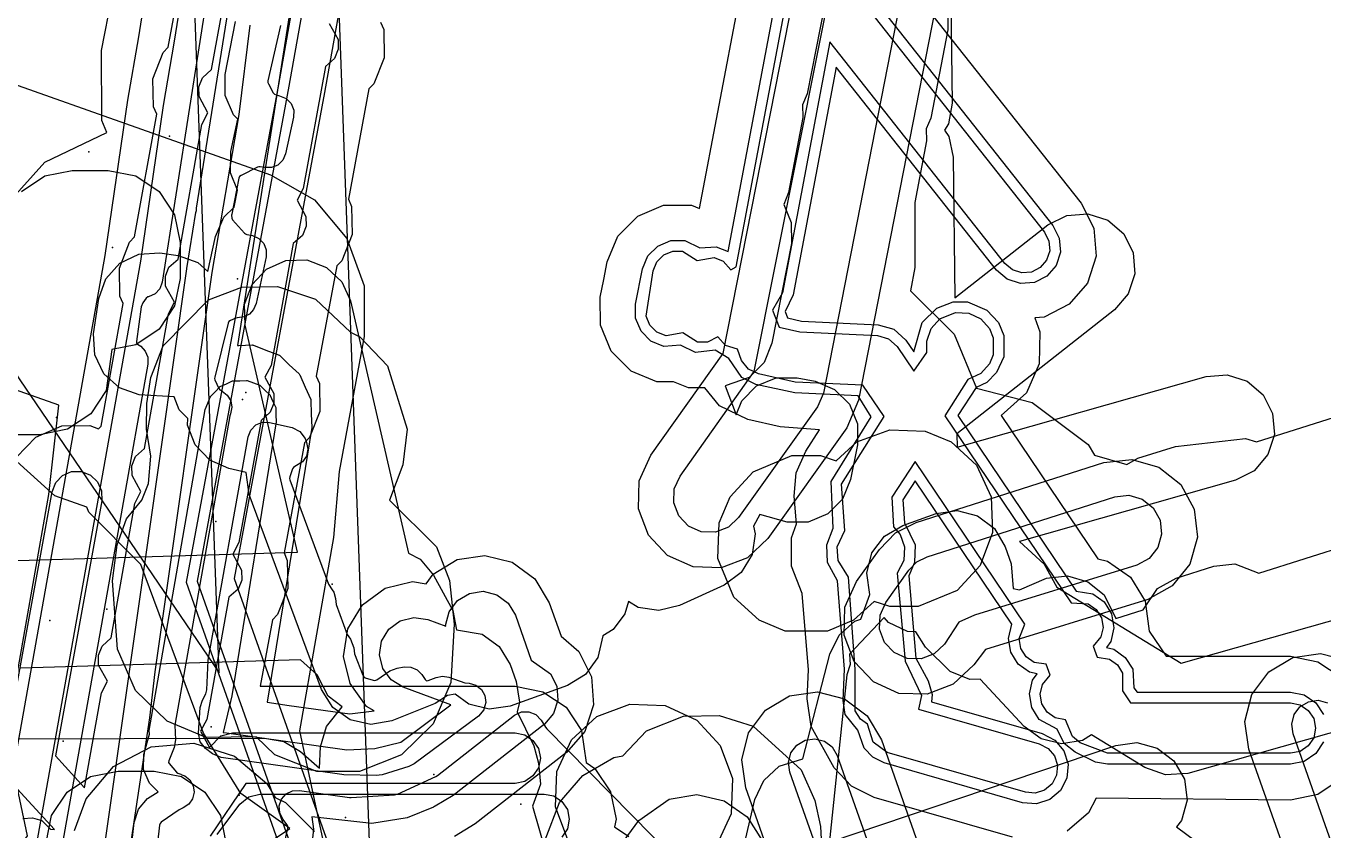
# Model space of a CAD drawing. Header units: metres. Extents: x 3158 to 3711, y 9867 to 11440.
# Drawn here: x 3264.88 to 3300.95, y 10174.77 to 10197.13 of the extents above; entities that cross this region are included whole.
import ezdxf

# ---------------------------------------------------------------- set-up
doc = ezdxf.new("R2010")
doc.units = ezdxf.units.M
for name, color, linetype in [('AI_GREENING_EXCLUSIONS', 1, 'Continuous'), ('AI_GREENING_LAWN', 82, 'Continuous'), ('AI_GREENING_REJECTED', 6, 'Continuous')]:
    doc.layers.add(name, color=color, linetype=linetype)

msp = doc.modelspace()

# ---------------------------------------------------------------- linework, layer by layer
at = {"layer": 'AI_GREENING_EXCLUSIONS'}
for points in [[(3254.99, 10201.565), (3270.248, 10179.145), (3269.414, 10201.906), (3268.668, 10202.088), (3268.236, 10202.306), (3267.706, 10202.828), (3267.403, 10203.507), (3267.369, 10204.25), (3267.609, 10204.954), (3268.089, 10205.521), (3268.744, 10205.874), (3269.684, 10206.08), (3271.549, 10216.032), (3271.597, 10216.93), (3271.764, 10217.254), (3274.018, 10232.284)], [(3254.99, 10201.565), (3270.248, 10179.145), (3269.414, 10201.906), (3268.668, 10202.088), (3268.236, 10202.306), (3267.706, 10202.828), (3267.403, 10203.507), (3267.369, 10204.25), (3267.609, 10204.954), (3268.089, 10205.521), (3268.744, 10205.874), (3269.684, 10206.08), (3271.549, 10216.032), (3271.597, 10216.93), (3271.764, 10217.254), (3274.018, 10232.284)], [(3302.991, 10160.077), (3298.639, 10158.735), (3294.008, 10157.238), (3293.84, 10157.145), (3276.48, 10151.582), (3274.729, 10151.181), (3272.797, 10151.068), (3270.903, 10151.29), (3269.089, 10151.831), (3267.396, 10152.673), (3265.864, 10153.8), (3264.315, 10155.478), (3263.287, 10157.147), (3262.616, 10158.82), (3262.23, 10160.571), (3262.129, 10162.034), (3262.295, 10163.994), (3267.082, 10190.755), (3267.713, 10195.067), (3268.015, 10196.834), (3268.123, 10197.539), (3268.373, 10200.876), (3269.659, 10229.756)], [(3302.687, 10161.029), (3298.334, 10159.688), (3293.703, 10158.191), (3293.535, 10158.098), (3276.175, 10152.535), (3274.51, 10152.157), (3272.755, 10152.067), (3271.035, 10152.281), (3269.39, 10152.784), (3267.855, 10153.561), (3266.469, 10154.596), (3265.159, 10156.016), (3264.209, 10157.532), (3263.59, 10159.05), (3263.228, 10160.639), (3263.127, 10162.103), (3263.28, 10163.818), (3268.069, 10190.595), (3268.703, 10194.923), (3269.008, 10196.71), (3269.115, 10197.41), (3269.372, 10200.823), (3270.657, 10229.693)], [(3276.041, 10219.025), (3271.896, 10195.508), (3269.328, 10181.667), (3274.896, 10165.957)], [(3276.337, 10218.724), (3272.191, 10195.455), (3269.637, 10181.691), (3275.11, 10166.251)], [(3277.321, 10218.548), (3273.176, 10195.28), (3270.669, 10181.773), (3275.824, 10167.23)], [(3290.502, 10204.852), (3290.637, 10194.989), (3290.531, 10194.413), (3290.416, 10194.236), (3290.536, 10194.062), (3290.658, 10193.489), (3290.711, 10189.57), (3293.296, 10191.602), (3293.818, 10191.867), (3294.401, 10191.913), (3294.958, 10191.731), (3295.402, 10191.351), (3295.667, 10190.829), (3295.713, 10190.245), (3295.531, 10189.689), (3295.151, 10189.244), (3290.763, 10185.793), (3290.768, 10185.424), (3297.692, 10187.387), (3298.275, 10187.434), (3298.832, 10187.254), (3299.278, 10186.874), (3299.544, 10186.353), (3299.591, 10185.77), (3299.411, 10185.213), (3299.031, 10184.767), (3298.51, 10184.501), (3292.503, 10182.798), (3293.194, 10182.164), (3293.543, 10181.53), (3296.996, 10179.414), (3303.585, 10181.279)], [(3272.967, 10202.334), (3270.758, 10188.25), (3270.796, 10188.251), (3271.171, 10188.264), (3271.185, 10188.259), (3271.201, 10188.259), (3271.55, 10188.122), (3271.902, 10187.991), (3271.913, 10187.981), (3271.928, 10187.975), (3272.198, 10187.715), (3272.473, 10187.459), (3272.479, 10187.445), (3272.49, 10187.434), (3272.641, 10187.091), (3272.797, 10186.749), (3272.797, 10186.734), (3272.803, 10186.72), (3272.811, 10186.344), (3272.824, 10185.969), (3271.584, 10178.334), (3272.192, 10178.238), (3273.884, 10178.003), (3274.557, 10178.089), (3274.351, 10178.214), (3273.892, 10178.845), (3273.708, 10179.603), (3273.828, 10180.374), (3274.235, 10181.04), (3274.865, 10181.5), (3275.624, 10181.684), (3276.002, 10181.625), (3276.199, 10181.892), (3276.868, 10182.295), (3277.639, 10182.411), (3278.397, 10182.224), (3279.025, 10181.76), (3279.427, 10181.092), (3279.763, 10180.161), (3280.255, 10179.735), (3280.606, 10179.038), (3280.663, 10178.26), (3280.418, 10177.519), (3279.908, 10176.928), (3277.37, 10174.949), (3276.793, 10174.594)], [(3273.472, 10200.401), (3274.479, 10172.929), (3283.477, 10159.708), (3283.866, 10159.446), (3285.581, 10158.752), (3286.135, 10158.202), (3286.436, 10157.482), (3286.439, 10156.702), (3286.143, 10155.98), (3285.594, 10155.426), (3285.308, 10155.266), (3283.508, 10154.848), (3283.195, 10154.665), (3282.421, 10154.56), (3281.643, 10154.625), (3281.183, 10154.774), (3280.579, 10155.208), (3280.367, 10155.471), (3280.113, 10156.079), (3271.252, 10159.428), (3246.652, 10148.795)], [(3273.472, 10200.401), (3274.479, 10172.929), (3283.477, 10159.708), (3283.866, 10159.446), (3285.581, 10158.752), (3286.135, 10158.202), (3286.436, 10157.482), (3286.439, 10156.702), (3286.143, 10155.98), (3285.594, 10155.426), (3285.308, 10155.266), (3283.508, 10154.848), (3283.195, 10154.665), (3282.421, 10154.56), (3281.643, 10154.625), (3281.183, 10154.774), (3280.579, 10155.208), (3280.367, 10155.471), (3280.113, 10156.079), (3271.252, 10159.428), (3246.652, 10148.795)], [(3264.254, 10176.745), (3265.606, 10184.183), (3265.707, 10184.437), (3265.896, 10184.634), (3266.147, 10184.742), (3266.42, 10184.747), (3266.674, 10184.647), (3266.87, 10184.457), (3266.979, 10184.206), (3266.984, 10183.933), (3265.694, 10176.836), (3266.509, 10175.945), (3266.977, 10178.589), (3267.145, 10178.916), (3266.898, 10179.362), (3266.892, 10179.635), (3266.992, 10179.889), (3267.247, 10180.116), (3267.908, 10183.858), (3268.076, 10184.185), (3267.829, 10184.63), (3267.824, 10184.904), (3267.923, 10185.158), (3268.178, 10185.384), (3268.839, 10189.127), (3269.008, 10189.453), (3268.761, 10189.899), (3268.755, 10190.172), (3268.854, 10190.427), (3269.109, 10190.653), (3269.77, 10194.395), (3269.939, 10194.722), (3269.692, 10195.168), (3269.686, 10195.441), (3269.785, 10195.695), (3270.04, 10195.922), (3270.727, 10199.671)], [(3264.614, 10185.142), (3265.156, 10185.702), (3265.872, 10186.013), (3266.653, 10186.026), (3266.896, 10185.93), (3266.967, 10186.004), (3267.582, 10189.412), (3267.491, 10189.618), (3267.475, 10190.398), (3267.758, 10191.126), (3267.898, 10191.272), (3268.513, 10194.681), (3268.423, 10194.887), (3268.406, 10195.667), (3268.689, 10196.394), (3268.829, 10196.541), (3269.475, 10199.979)], [(3287.9, 10198.594), (3293.434, 10191.582), (3293.612, 10191.234), (3293.642, 10190.846), (3293.522, 10190.474), (3293.269, 10190.178), (3292.921, 10190), (3292.532, 10189.969), (3292.161, 10190.09), (3291.864, 10190.343), (3287.407, 10195.99), (3286.211, 10189.654), (3285.992, 10189.195), (3286.05, 10189.016), (3286.439, 10188.927), (3288.572, 10188.824), (3289.01, 10188.7), (3289.347, 10188.394), (3289.564, 10188.073), (3289.801, 10188.885), (3290.204, 10189.288), (3290.663, 10189.459), (3291.059, 10189.459), (3291.597, 10189.235), (3291.92, 10188.885), (3292.071, 10188.524), (3292.071, 10187.933), (3291.867, 10187.493), (3291.597, 10187.223), (3291.296, 10187.077), (3290.793, 10186.299), (3294.085, 10181.417), (3294.541, 10181.343), (3294.859, 10181.116), (3295.066, 10180.786), (3295.131, 10180.401), (3295.044, 10180.021), (3294.921, 10179.848), (3295.127, 10179.801), (3295.445, 10179.575), (3295.652, 10179.244), (3295.687, 10178.729), (3295.777, 10178.608), (3300.039, 10178.608), (3300.421, 10178.532), (3300.746, 10178.315), (3300.962, 10177.991)], [(3288.967, 10198.856), (3294.219, 10192.202), (3294.574, 10191.507), (3294.636, 10190.729), (3294.395, 10189.986), (3293.889, 10189.393), (3293.193, 10189.038), (3292.928, 10189.017), (3293.071, 10188.624), (3293.051, 10187.735), (3292.696, 10186.934), (3291.996, 10186.306), (3294.686, 10182.316), (3294.951, 10182.255), (3295.587, 10181.802), (3296.001, 10181.141), (3296.115, 10180.302), (3296.581, 10179.608), (3300.039, 10179.608), (3300.804, 10179.456), (3301.453, 10179.022)], [(3287.579, 10198.515), (3293.199, 10191.396), (3293.323, 10191.153), (3293.345, 10190.881), (3293.26, 10190.621), (3293.083, 10190.413), (3292.84, 10190.289), (3292.567, 10190.267), (3292.308, 10190.351), (3292.1, 10190.529), (3287.235, 10196.692), (3285.916, 10189.71), (3285.638, 10189.232), (3285.821, 10188.761), (3286.398, 10188.628), (3288.558, 10188.525), (3288.865, 10188.437), (3289.101, 10188.223), (3289.569, 10187.533), (3289.932, 10188.053), (3289.925, 10188.367), (3290.05, 10188.717), (3290.293, 10188.986), (3290.722, 10189.165), (3291.097, 10189.145), (3291.429, 10188.986), (3291.671, 10188.717), (3291.777, 10188.464), (3291.777, 10187.993), (3291.671, 10187.74), (3291.429, 10187.471), (3291.072, 10187.307), (3290.432, 10186.294), (3293.941, 10181.095), (3294.418, 10181.069), (3294.641, 10180.911), (3294.786, 10180.679), (3294.831, 10180.41), (3294.77, 10180.144), (3294.553, 10179.884), (3294.669, 10179.577), (3295.004, 10179.527), (3295.226, 10179.369), (3295.371, 10179.137), (3295.366, 10178.647), (3295.595, 10178.308), (3300.039, 10178.308), (3300.306, 10178.255), (3300.534, 10178.103), (3300.685, 10177.876), (3300.739, 10177.608), (3300.685, 10177.34), (3300.534, 10177.113), (3300.306, 10176.961), (3300.039, 10176.908), (3294.95, 10176.908), (3294.191, 10177.2), (3293.98, 10177.373), (3293.783, 10177.838), (3293.495, 10177.895), (3293.273, 10178.054), (3293.128, 10178.285), (3293.082, 10178.555), (3293.144, 10178.821), (3293.361, 10179.08), (3293.244, 10179.387), (3292.91, 10179.437), (3292.687, 10179.595), (3292.542, 10179.827), (3292.497, 10180.096), (3292.655, 10180.498), (3289.602, 10185.027), (3288.953, 10184.035), (3289, 10183.208), (3289.186, 10182.996), (3289.311, 10182.646), (3289.291, 10182.272), (3289.106, 10181.913), (3289.324, 10179.468), (3289.779, 10178.515), (3289.697, 10178.136), (3293.055, 10177.168), (3293.298, 10177.043), (3293.474, 10176.834), (3293.557, 10176.574), (3293.534, 10176.302), (3293.409, 10176.059), (3293.2, 10175.883), (3292.94, 10175.8), (3292.668, 10175.823), (3288.826, 10176.93), (3288.435, 10177.218), (3288.276, 10177.714), (3288.079, 10177.858), (3287.938, 10178.092), (3287.937, 10179.251), (3287.75, 10181.807), (3287.75, 10181.807), (3287.458, 10182.272), (3287.439, 10182.646), (3287.644, 10183.102), (3287.558, 10184.39), (3288.745, 10186.274), (3288.145, 10187.143), (3286.269, 10187.233), (3285.244, 10187.458), (3284.968, 10187.59), (3284.775, 10187.827), (3284.662, 10188.143), (3284.328, 10188.246), (3284.115, 10188.487), (3283.826, 10188.345), (3283.553, 10188.344), (3283.147, 10188.601), (3282.675, 10188.517), (3282.422, 10188.621), (3282.229, 10188.814), (3282.124, 10189.066), (3282.316, 10190.32), (3282.42, 10190.573), (3282.613, 10190.766), (3282.865, 10190.871), (3283.138, 10190.872), (3283.543, 10190.616), (3284.016, 10190.699), (3284.268, 10190.595), (3284.482, 10190.355), (3284.629, 10190.438), (3286.085, 10198.148)], [(3264.094, 10191.903), (3265.399, 10193.347), (3267.13, 10194.171), (3266.991, 10194.504), (3266.981, 10196.454), (3267.267, 10197.927)], [(3300.962, 10177.225), (3300.746, 10176.901), (3300.421, 10176.684), (3300.039, 10176.608), (3294.95, 10176.608), (3294.621, 10176.664), (3294.05, 10176.936), (3293.748, 10177.183), (3293.548, 10177.581), (3293.054, 10177.848), (3292.847, 10178.179), (3292.783, 10178.564), (3292.87, 10178.944), (3292.993, 10179.116), (3292.787, 10179.163), (3292.469, 10179.39), (3292.262, 10179.72), (3292.197, 10180.105), (3292.293, 10180.498), (3289.606, 10184.485), (3289.261, 10183.956), (3289.309, 10183.316), (3289.605, 10182.705), (3289.585, 10182.212), (3289.431, 10181.846), (3289.618, 10179.555), (3289.962, 10178.919), (3290.078, 10178.547), (3290.059, 10178.344), (3293.138, 10177.457), (3293.485, 10177.278), (3293.737, 10176.979), (3293.855, 10176.608), (3293.823, 10176.219), (3293.644, 10175.872), (3293.345, 10175.62), (3292.974, 10175.502), (3292.585, 10175.535), (3288.743, 10176.641), (3288.426, 10176.797), (3288.184, 10177.054), (3288.007, 10177.547), (3287.656, 10177.99), (3287.597, 10178.376), (3287.636, 10179.246), (3287.441, 10181.7), (3287.441, 10181.7), (3287.164, 10182.212), (3287.145, 10182.705), (3287.319, 10183.169), (3287.267, 10184.464), (3288.384, 10186.269), (3288.021, 10186.849), (3286.254, 10186.933), (3285.176, 10187.166), (3284.782, 10187.355), (3284.426, 10187.888), (3284.042, 10188.116), (3283.495, 10188.05), (3283.079, 10188.253), (3282.617, 10188.223), (3282.256, 10188.371), (3281.98, 10188.646), (3281.83, 10189.006), (3281.829, 10189.397), (3282.022, 10190.378), (3282.17, 10190.739), (3282.445, 10191.015), (3282.805, 10191.165), (3283.196, 10191.166), (3283.612, 10190.963), (3284.074, 10190.994), (3284.403, 10190.858), (3285.765, 10198.07)], [(3287.078, 10197.697), (3286.599, 10195.243), (3286.474, 10194.936), (3286.477, 10194.591), (3286.081, 10192.501), (3285.949, 10192.173), (3286.16, 10191.668), (3286.162, 10191.083), (3285.622, 10188.313), (3285.4, 10187.771), (3284.988, 10187.356), (3284.317, 10187.129), (3284.622, 10186.322), (3284.784, 10186.713), (3285.196, 10187.126), (3285.737, 10187.351), (3286.323, 10187.351), (3286.821, 10187.252), (3287.362, 10187.028), (3287.776, 10186.614), (3288, 10186.074), (3288, 10185.49), (3287.808, 10184.519), (3287.585, 10183.979), (3287.172, 10183.565), (3286.631, 10183.34), (3286.046, 10183.34), (3285.28, 10183.549), (3285.106, 10183.224), (3285.158, 10183.01), (3285.067, 10182.432), (3284.762, 10181.933), (3284.289, 10181.588), (3283.049, 10181.014), (3282.48, 10180.876), (3281.902, 10180.967), (3281.631, 10181.133), (3281.532, 10180.79), (3281.204, 10180.355), (3280.916, 10180.174), (3280.781, 10179.568), (3280.433, 10179.097), (3279.932, 10178.795), (3278.337, 10178.22), (3277.758, 10178.133), (3277.19, 10178.273), (3276.814, 10178.551), (3276.601, 10178.512), (3276.258, 10178.291), (3275.052, 10177.814), (3274.468, 10177.709), (3273.889, 10177.838), (3273.406, 10178.182), (3273.094, 10178.687), (3271.083, 10184.108), (3270.998, 10184.719), (3270.521, 10184.827), (3269.986, 10185.064), (3269.582, 10185.488), (3269.372, 10186.034), (3269.376, 10186.214), (3269.141, 10186.462), (3269.001, 10186.825), (3268.025, 10186.875), (3267.475, 10187.071), (3267.04, 10187.463), (3266.789, 10187.991), (3266.759, 10188.576), (3266.902, 10189.556), (3267.098, 10190.106), (3267.49, 10190.541), (3268.018, 10190.792), (3268.603, 10190.822), (3269.107, 10190.748), (3269.657, 10190.552), (3269.657, 10190.552), (3269.934, 10190.303), (3270.144, 10191.277), (3270.377, 10191.814), (3270.664, 10192.092), (3270.757, 10192.57), (3270.565, 10193.048), (3270.575, 10193.643), (3270.773, 10194.539), (3270.647, 10194.664), (3270.42, 10195.203), (3270.417, 10195.788), (3270.703, 10197.261)], [(3292.308, 10174.574), (3288.466, 10175.68), (3287.833, 10175.992), (3287.348, 10176.505), (3286.716, 10177.649), (3286.598, 10178.421), (3286.634, 10179.228), (3286.634, 10179.228), (3286.462, 10181.35), (3286.164, 10182.112), (3286.164, 10182.903), (3286.305, 10183.29), (3286.243, 10184.056), (3286.298, 10184.711), (3286.563, 10185.312), (3286.946, 10185.899), (3285.852, 10185.983), (3284.951, 10186.191), (3284.163, 10186.569), (3283.756, 10187.07), (3283.302, 10187.069), (3282.881, 10187.242), (3282.424, 10187.241), (3281.703, 10187.538), (3281.15, 10188.089), (3280.849, 10188.809), (3280.847, 10189.589), (3280.944, 10190.08), (3281.04, 10190.571), (3281.337, 10191.292), (3281.888, 10191.845), (3282.608, 10192.146), (3283.388, 10192.148), (3283.611, 10192.056), (3284.698, 10197.808)], [(3290.511, 10197.557), (3290.513, 10197.027), (3290.035, 10194.573), (3289.912, 10194.275), (3289.916, 10193.939), (3289.591, 10192.224), (3289.598, 10190.413), (3289.473, 10189.772), (3290.684, 10188.563), (3291.307, 10187.063), (3292.855, 10186.664), (3294.414, 10185.492), (3294.587, 10185.199), (3295.487, 10184.939), (3295.798, 10185.111), (3296.847, 10185.443), (3298.785, 10185.66), (3299.098, 10185.57), (3301.966, 10186.481)], [(3271.1, 10197.152), (3270.797, 10194.676), (3270.044, 10190.274), (3268.465, 10179.173), (3268.31, 10177.897), (3267.748, 10174.138), (3266.846, 10167.794), (3266.809, 10166.234), (3266.816, 10166.046), (3266.95, 10164.843), (3267.592, 10162.968), (3268.048, 10162.066), (3269.033, 10160.506), (3270.206, 10159.235), (3272.505, 10157.279), (3273.93, 10156.5), (3276.424, 10155.708), (3277.748, 10155.469), (3279.015, 10155.545), (3292.924, 10160.002), (3293.03, 10160.014), (3302.077, 10162.934)], [(3273.312, 10197.205), (3273.557, 10196.758), (3273.561, 10196.485), (3273.461, 10196.231), (3273.205, 10196.006), (3272.588, 10192.611), (3272.418, 10192.285), (3272.663, 10191.838), (3272.667, 10191.565), (3272.567, 10191.311), (3272.311, 10191.086), (3271.694, 10187.691), (3271.524, 10187.365), (3271.768, 10186.918), (3271.773, 10186.645), (3271.672, 10186.391), (3271.416, 10186.166), (3270.799, 10182.771), (3270.629, 10182.445), (3270.874, 10181.998), (3270.879, 10181.725), (3270.778, 10181.471), (3270.522, 10181.246), (3269.905, 10177.851), (3269.735, 10177.525), (3269.98, 10177.072), (3270.294, 10177.391), (3270.623, 10177.473), (3278.481, 10177.473), (3278.748, 10177.42), (3278.976, 10177.268), (3279.127, 10177.041), (3279.181, 10176.773), (3279.127, 10176.505), (3278.976, 10176.278), (3278.748, 10176.126), (3278.481, 10176.073), (3270.995, 10176.073), (3270, 10174.601)], [(3274.738, 10197.239), (3274.827, 10197.033), (3274.84, 10196.252), (3274.554, 10195.526), (3274.413, 10195.381), (3273.844, 10192.319), (3273.933, 10192.113), (3273.946, 10191.332), (3273.659, 10190.607), (3273.518, 10190.461), (3272.949, 10187.399), (3273.039, 10187.193), (3273.052, 10186.412), (3272.765, 10185.687), (3272.624, 10185.541), (3272.055, 10182.479), (3272.145, 10182.273), (3272.158, 10181.492), (3271.871, 10180.767), (3271.73, 10180.621), (3271.394, 10178.773), (3278.481, 10178.773), (3279.246, 10178.621), (3279.895, 10178.187), (3280.328, 10177.538), (3280.456, 10176.651), (3280.7, 10176.489), (3281.133, 10175.84), (3281.286, 10175.074), (3281.243, 10174.862), (3281.637, 10174.599)], [(3260.458, 10196.959), (3271.676, 10192.994), (3272.898, 10192.3), (3273.804, 10191.228), (3274.284, 10189.907), (3274.278, 10188.503), (3273.59, 10184.741), (3273.427, 10182.913), (3272.483, 10177.535), (3273.128, 10174.496)], [(3264.749, 10192.528), (3265.398, 10192.962), (3265.398, 10192.962), (3266.163, 10193.114), (3267.163, 10193.114), (3267.928, 10192.962), (3268.577, 10192.528), (3269.011, 10191.879), (3269.163, 10191.114), (3269.163, 10190.114), (3269.011, 10189.349), (3268.577, 10188.7), (3267.928, 10188.266), (3267.264, 10188.134), (3267.112, 10187.001), (3266.678, 10186.352), (3266.029, 10185.918), (3265.264, 10185.766), (3264.264, 10185.766)], [(3264.649, 10182.274), (3272.43, 10182.505), (3270.975, 10188.811), (3270.958, 10189.396), (3271.165, 10189.944), (3271.566, 10190.37), (3272.1, 10190.61), (3272.685, 10190.628), (3273.232, 10190.42), (3273.658, 10190.019), (3273.899, 10189.486), (3275.517, 10182.471), (3275.835, 10182.307), (3276.214, 10181.86), (3276.745, 10180.879), (3276.848, 10180.339), (3277.562, 10180.222), (3278.034, 10179.876), (3278.337, 10179.376), (3278.508, 10178.906), (3278.597, 10178.328), (3278.532, 10178.061), (3278.996, 10177.112), (3279.134, 10176.632), (3279.184, 10176.049), (3278.959, 10175.435), (3279.581, 10173.282)], [(3264.47, 10178.155), (3265.515, 10184.109), (3265.795, 10186.588), (3258.86, 10189.039)], [(3266.993, 10167.059), (3267.888, 10174.981), (3268.007, 10175.353), (3268.258, 10175.651), (3268.558, 10175.84), (3268.308, 10176.077), (3268.149, 10176.46), (3268.159, 10176.875), (3268.159, 10176.875), (3268.31, 10177.438), (3268.302, 10177.541), (3269.865, 10186.465), (3269.934, 10186.64), (3269.999, 10186.816), (3270.005, 10186.822), (3270.008, 10186.829), (3270.138, 10186.964), (3270.265, 10187.101), (3270.272, 10187.105), (3270.278, 10187.11), (3270.45, 10187.185), (3270.62, 10187.263), (3270.628, 10187.264), (3270.635, 10187.267), (3270.823, 10187.27), (3271.01, 10187.277), (3271.018, 10187.274), (3271.025, 10187.275), (3271.2, 10187.206), (3271.376, 10187.141), (3271.382, 10187.135), (3271.389, 10187.132), (3271.524, 10187.002), (3271.661, 10186.875), (3271.665, 10186.868), (3271.67, 10186.862), (3271.745, 10186.69), (3271.823, 10186.52), (3271.824, 10186.512), (3271.827, 10186.505), (3271.83, 10186.317), (3271.837, 10186.13), (3270.598, 10178.502), (3270.36, 10177.489), (3270.454, 10177.475), (3273.797, 10177.006), (3274.578, 10177.044), (3275.305, 10177.214), (3276.694, 10178.258), (3275.362, 10178.747), (3275.029, 10178.95), (3274.799, 10179.265), (3274.707, 10179.644), (3274.767, 10180.03), (3274.97, 10180.363), (3275.286, 10180.593), (3275.665, 10180.685), (3276.05, 10180.625), (3276.55, 10180.441), (3276.547, 10180.46), (3276.641, 10180.839), (3276.873, 10181.153), (3277.207, 10181.354), (3277.593, 10181.413), (3277.971, 10181.319), (3278.285, 10181.087), (3278.487, 10180.753), (3278.928, 10179.501), (3279.467, 10179.121), (3279.642, 10178.772), (3279.671, 10178.383), (3279.548, 10178.012), (3279.293, 10177.717), (3276.755, 10175.738), (3276.255, 10175.437), (3276.242, 10175.432), (3276.208, 10175.411), (3275.474, 10175.114), (3274.498, 10174.955), (3272.828, 10175.14), (3272.869, 10174.795), (3272.773, 10173.88)], [(3270.941, 10173.964), (3272.218, 10174.817), (3270.853, 10175.788), (3269.812, 10177.469), (3268.073, 10182.157), (3266.625, 10183.616), (3266.574, 10183.748), (3265.678, 10184.067), (3264.231, 10185.376)], [(3284.597, 10173.283), (3285.148, 10175.624), (3285.391, 10176.156), (3285.819, 10176.555), (3286.476, 10176.757), (3287.234, 10179.662), (3287.49, 10180.191), (3287.93, 10180.58), (3288.092, 10180.636), (3288.343, 10181.325), (3288.257, 10181.914), (3288.403, 10182.481), (3288.755, 10182.949), (3289.259, 10183.247), (3290.192, 10183.574), (3290.771, 10183.656), (3291.338, 10183.51), (3291.806, 10183.158), (3292.103, 10182.654), (3292.272, 10182.175), (3292.327, 10181.49), (3292.508, 10181.452), (3293.258, 10181.777), (3293.84, 10181.842), (3294.402, 10181.679), (3294.859, 10181.314), (3295.188, 10180.656), (3295.939, 10180.894), (3296.345, 10181.492), (3296.858, 10181.775), (3297.906, 10182.108), (3298.488, 10182.173), (3299.164, 10181.919), (3303.025, 10183.145)], [(3304.402, 10178.392), (3297.181, 10176.348), (3296.568, 10176.305), (3295.989, 10176.512), (3294.507, 10177.421), (3294.253, 10177.265), (3293.675, 10177.172), (3293.106, 10177.307), (3292.632, 10177.65), (3291.41, 10178.966), (3291.121, 10178.963), (3290.578, 10179.182), (3289.892, 10179.856), (3289.623, 10180.287), (3289.394, 10180.298), (3288.866, 10180.549), (3288.744, 10180.684), (3287.774, 10179.661), (3287.796, 10179.373), (3287.703, 10179.092), (3286.794, 10170.395)], [(3263.692, 10177.306), (3271.514, 10177.33), (3272.044, 10177.235), (3272.507, 10176.958), (3273.037, 10176.494), (3273.069, 10177.09), (3273.232, 10177.652), (3273.666, 10178.198), (3273.28, 10178.496), (3272.978, 10179.088), (3272.513, 10179.506), (3264.738, 10179.276)], [(3300.28, 10173.064), (3298.886, 10177.019), (3298.775, 10177.791), (3298.968, 10178.547), (3299.435, 10179.172), (3300.107, 10179.57), (3300.879, 10179.681), (3301.635, 10179.488)], [(3287.201, 10169.402), (3284.891, 10175.951), (3284.78, 10176.724), (3284.973, 10177.48), (3285.441, 10178.104), (3286.112, 10178.502), (3286.884, 10178.613), (3287.641, 10178.42), (3288.265, 10177.953), (3288.663, 10177.282), (3291.293, 10169.824)], [(3302.129, 10171.732), (3300.112, 10177.451), (3300.073, 10177.722), (3300.14, 10177.986), (3300.304, 10178.205), (3300.539, 10178.344), (3300.809, 10178.383), (3301.074, 10178.315)], [(3279.319, 10174.506), (3279.713, 10175.541), (3280.364, 10176.293), (3281.226, 10176.791), (3281.477, 10176.841), (3282.131, 10177.529), (3283.161, 10177.937), (3284.155, 10177.963), (3285.103, 10177.663), (3286.429, 10176.453), (3286.814, 10175.597), (3286.969, 10174.877), (3287.009, 10174.161)], [(3288.635, 10169.244), (3286.117, 10176.383), (3286.078, 10176.654), (3286.146, 10176.918), (3286.31, 10177.137), (3286.544, 10177.276), (3286.815, 10177.315), (3287.079, 10177.248), (3287.298, 10177.084), (3287.437, 10176.849), (3290.067, 10169.392)], [(3266.224, 10174.761), (3266.548, 10175.642), (3267.309, 10176.544), (3268.36, 10177.087), (3269.547, 10177.188), (3270.677, 10176.827), (3271.576, 10176.068), (3271.807, 10175.675), (3272.091, 10175.542), (3272.901, 10174.731)], [(3287.251, 10174.447), (3295.188, 10177.128), (3295.768, 10177.204), (3296.333, 10177.052), (3296.797, 10176.695), (3297.089, 10176.188), (3297.165, 10175.607), (3297.012, 10175.042), (3296.875, 10174.864), (3297.408, 10174.468)], [(3264.48, 10174.025), (3264.924, 10174.617), (3264.496, 10176.633)], [(3264.788, 10175.092), (3265.06, 10175.117), (3265.321, 10175.036), (3265.564, 10174.797), (3265.673, 10174.786), (3264.427, 10176.147)], [(3301.453, 10176.194), (3300.804, 10175.76), (3300.039, 10175.608), (3294.638, 10175.661), (3294.425, 10175.249), (3293.829, 10174.745)], [(3270.197, 10174.646), (3270.823, 10175.491), (3271.07, 10175.699), (3271.385, 10175.774), (3279.286, 10175.774), (3279.554, 10175.721), (3279.781, 10175.569), (3279.932, 10175.342), (3279.986, 10175.074), (3279.932, 10174.806), (3279.781, 10174.579)], [(3281.509, 10174.48), (3281.922, 10175.04), (3282.763, 10175.629), (3283.532, 10175.761), (3284.293, 10175.59), (3284.931, 10175.14), (3285.348, 10174.48)]]:
    msp.add_lwpolyline(points, dxfattribs=at)
for points in [[(3294.262, 10225.028), (3294.818, 10224.48), (3295.122, 10223.761), (3295.128, 10222.981), (3288.032, 10186.732), (3287.7, 10185.961), (3285.51, 10182.881), (3284.942, 10182.345), (3284.213, 10182.068), (3283.433, 10182.091), (3282.721, 10182.41), (3282.185, 10182.978), (3281.908, 10183.707), (3281.931, 10184.487), (3282.25, 10185.199), (3284.261, 10188.028), (3289.513, 10214.642), (3291.199, 10223.731), (3291.492, 10224.455), (3292.04, 10225.011), (3292.758, 10225.315), (3293.539, 10225.321), (3294.262, 10225.028)], [(3293.713, 10224.192), (3293.991, 10223.918), (3294.143, 10223.559), (3294.146, 10223.169), (3287.051, 10186.926), (3286.885, 10186.541), (3284.695, 10183.461), (3284.411, 10183.193), (3284.047, 10183.054), (3283.657, 10183.065), (3283.301, 10183.225), (3283.033, 10183.509), (3282.894, 10183.873), (3282.905, 10184.263), (3283.065, 10184.619), (3285.131, 10187.525), (3290.495, 10214.452), (3292.181, 10223.544), (3292.328, 10223.905), (3292.602, 10224.183), (3292.961, 10224.336), (3293.351, 10224.339), (3293.713, 10224.192)], [(3267.672, 10183.426), (3268.099, 10183.945), (3268.284, 10184.413), (3268.35, 10185.174), (3268.233, 10185.918), (3268.234, 10186.635), (3268.351, 10187.362), (3268.69, 10188.237), (3269.949, 10189.517), (3270.88, 10189.867), (3271.875, 10189.893), (3272.925, 10189.541), (3273.901, 10188.617), (3274.165, 10188.486), (3274.929, 10187.684), (3275.476, 10185.918), (3275.36, 10184.928), (3274.987, 10183.948), (3276.294, 10182.646), (3276.654, 10181.717), (3276.788, 10180.501), (3276.694, 10178.874), (3276.196, 10177.724), (3275.319, 10176.869), (3274.153, 10176.399), (3272.966, 10176.399), (3271.801, 10176.869), (3271.283, 10177.365), (3269.885, 10177.345), (3268.802, 10177.799), (3267.925, 10178.654), (3267.426, 10179.804), (3267.281, 10181.704), (3267.411, 10182.702), (3267.672, 10183.426)], [(3286.97, 10185.185), (3287.409, 10185.044), (3287.982, 10185.566), (3288.899, 10185.907), (3289.885, 10185.868), (3290.608, 10185.566), (3291.307, 10184.919), (3291.716, 10184.037), (3291.755, 10183.051), (3291.414, 10182.134), (3290.767, 10181.435), (3289.691, 10180.987), (3288.899, 10180.987), (3288.46, 10181.128), (3287.887, 10180.606), (3287.164, 10180.304), (3285.984, 10180.304), (3285.261, 10180.606), (3284.562, 10181.253), (3284.114, 10182.329), (3284.153, 10183.315), (3284.455, 10184.038), (3285.102, 10184.737), (3286.178, 10185.185), (3286.97, 10185.185)], [(3297.238, 10182.172), (3296.752, 10181.562), (3296.069, 10181.184), (3291.559, 10179.795), (3291.231, 10179.365), (3290.663, 10178.829), (3289.933, 10178.552), (3289.153, 10178.575), (3288.442, 10178.894), (3287.906, 10179.462), (3287.629, 10180.192), (3287.652, 10180.972), (3287.971, 10181.683), (3288.609, 10182.58), (3289.059, 10183.036), (3289.63, 10183.326), (3294.852, 10184.994), (3295.627, 10185.082), (3296.377, 10184.866), (3296.988, 10184.38), (3297.365, 10183.698), (3297.453, 10182.922), (3297.238, 10182.172)], [(3296.106, 10182.325), (3295.765, 10182.136), (3291.255, 10180.748), (3290.816, 10180.555), (3290.416, 10179.944), (3290.132, 10179.677), (3289.767, 10179.538), (3289.377, 10179.549), (3289.021, 10179.709), (3288.754, 10179.993), (3288.615, 10180.358), (3288.626, 10180.748), (3288.786, 10181.104), (3289.424, 10182.001), (3289.649, 10182.228), (3289.935, 10182.373), (3295.156, 10184.041), (3295.544, 10184.085), (3295.919, 10183.978), (3296.224, 10183.735), (3296.413, 10183.393), (3296.457, 10183.006), (3296.349, 10182.631), (3296.106, 10182.325)], [(3282.653, 10178.234), (3283.535, 10177.825), (3284.182, 10177.126), (3284.523, 10176.209), (3284.484, 10175.223), (3284.075, 10174.341), (3283.376, 10173.694), (3282.459, 10173.353), (3281.473, 10173.392), (3280.591, 10173.801), (3279.944, 10174.5), (3279.603, 10175.417), (3279.642, 10176.403), (3280.051, 10177.285), (3280.75, 10177.932), (3281.667, 10178.273), (3282.653, 10178.234)], [(3269.203, 10176.263), (3269.852, 10175.829), (3270.286, 10175.18), (3270.438, 10174.415), (3270.438, 10173.415), (3270.286, 10172.65), (3269.852, 10172.001), (3269.203, 10171.567), (3268.438, 10171.415), (3267.438, 10171.415), (3266.673, 10171.567), (3266.024, 10172.001), (3265.59, 10172.65), (3265.438, 10173.415), (3265.438, 10174.415), (3265.59, 10175.18), (3266.024, 10175.829), (3266.673, 10176.263), (3267.438, 10176.415), (3268.438, 10176.415), (3269.203, 10176.263)]]:
    msp.add_lwpolyline(points, close=True, dxfattribs=at)
at = {"layer": 'AI_GREENING_LAWN'}
for points in [[(3271.592, 10232.548), (3269.811, 10197.346), (3269.806, 10197.294), (3268.667, 10190.012), (3268.599, 10189.828), (3268.467, 10189.684), (3268.289, 10189.603), (3268.264, 10189.597), (3268.223, 10189.562), (3268.127, 10189.433), (3268.081, 10189.319), (3267.952, 10188.359), (3267.954, 10188.318), (3267.983, 10188.288), (3268.067, 10188.228), (3268.196, 10188.093), (3268.266, 10187.92), (3268.268, 10187.733), (3263.971, 10163.705)], [(3266.156, 10167.912), (3269.352, 10190.382), (3269.353, 10190.39), (3269.601, 10191.942), (3269.624, 10192), (3269.622, 10192.068), (3271.548, 10204.112)], [(3271.953, 10197.146), (3271.605, 10195.604), (3271.604, 10195.561), (3271.617, 10195.521), (3271.75, 10195.274), (3271.784, 10195.235), (3271.831, 10195.214), (3271.931, 10195.194), (3272.113, 10195.118), (3272.252, 10194.977), (3272.325, 10194.794), (3272.321, 10194.597), (3272.097, 10193.578), (3272.02, 10193.401), (3271.881, 10193.266), (3271.703, 10193.194), (3271.51, 10193.195), (3271.39, 10193.219), (3271.35, 10193.221), (3271.312, 10193.209), (3270.859, 10192.979), (3270.818, 10192.945), (3270.797, 10192.897), (3270.606, 10191.896), (3270.595, 10191.868), (3270.599, 10191.789), (3270.624, 10191.743), (3270.953, 10191.376), (3270.982, 10191.352), (3271.017, 10191.339), (3271.173, 10191.305), (3271.352, 10191.227), (3271.488, 10191.087), (3271.559, 10190.906), (3271.556, 10190.711), (3271.276, 10189.414), (3271.209, 10189.251), (3271.091, 10189.122), (3270.934, 10189.041), (3270.76, 10189.02), (3270.746, 10189.021), (3270.709, 10189.011), (3270.563, 10188.947), (3270.521, 10188.915), (3270.497, 10188.868), (3270.126, 10187.37), (3270.122, 10187.33), (3270.132, 10187.292), (3270.237, 10187.055), (3270.269, 10187.013), (3270.33, 10186.982), (3270.476, 10186.871), (3270.572, 10186.713), (3270.604, 10186.532), (3270.569, 10186.351), (3270.546, 10186.293), (3269.023, 10177.745), (3269.02, 10177.692), (3269.035, 10177.279), (3269, 10177.074), (3268.849, 10176.697), (3268.841, 10176.656), (3268.861, 10176.62), (3269.063, 10176.382), (3269.096, 10176.354), (3269.181, 10176.326), (3269.18, 10176.323), (3269.295, 10176.284), (3269.437, 10176.167), (3269.526, 10176.006), (3269.551, 10175.823), (3269.508, 10175.644), (3269.404, 10175.493), (3269.251, 10175.389), (3269.137, 10175.339), (3268.639, 10174.991), (3268.606, 10174.955), (3268.59, 10174.908), (3267.691, 10166.988)], [(3272.032, 10174.245), (3272.16, 10174.826), (3272.16, 10174.877), (3272.138, 10174.923), (3272.021, 10175.074), (3271.933, 10175.249), (3271.92, 10175.445), (3271.983, 10175.631), (3272.112, 10175.778), (3272.289, 10175.864), (3272.485, 10175.876), (3273.872, 10175.683), (3273.921, 10175.681), (3275.124, 10175.751), (3275.213, 10175.773), (3276.274, 10176.26), (3276.323, 10176.291), (3278.466, 10177.967), (3278.654, 10178.059), (3278.864, 10178.065), (3279.058, 10177.985), (3279.201, 10177.833), (3279.323, 10177.631), (3279.359, 10177.585), (3282.885, 10174.011)]]:
    msp.add_lwpolyline(points, dxfattribs=at)
msp.add_lwpolyline([(3272.213, 10184.594), (3272.206, 10184.554), (3272.214, 10184.513), (3273.29, 10181.607), (3273.394, 10181.457), (3273.388, 10181.453), (3273.435, 10181.392), (3273.487, 10181.209), (3273.501, 10181.044), (3273.808, 10180.215), (3273.903, 10180.084), (3273.996, 10179.837), (3274.011, 10179.672), (3274.242, 10179.077), (3274.27, 10179.035), (3274.314, 10179.009), (3274.528, 10178.938), (3274.58, 10178.933), (3274.63, 10178.952), (3274.996, 10179.201), (3275.196, 10179.28), (3275.392, 10179.313), (3275.582, 10179.307), (3275.756, 10179.232), (3275.889, 10179.097), (3275.981, 10178.96), (3276.016, 10178.926), (3276.065, 10178.933), (3276.283, 10179.02), (3276.461, 10179.055), (3276.639, 10179.025), (3277.078, 10178.864), (3277.204, 10178.854), (3277.391, 10178.802), (3277.544, 10178.682), (3277.639, 10178.513), (3277.663, 10178.32), (3277.612, 10178.133), (3277.606, 10178.121), (3277.457, 10177.943), (3275.67, 10176.616), (3275.52, 10176.54), (3274.78, 10176.31), (3274.618, 10176.287), (3273.719, 10176.313), (3273.664, 10176.318), (3270.302, 10176.789), (3270.065, 10176.89), (3269.871, 10177.041), (3269.722, 10177.23), (3269.679, 10177.466), (3269.723, 10178.178), (3269.783, 10178.387), (3269.88, 10178.564), (3269.91, 10178.671), (3269.948, 10179.492), (3269.955, 10179.557), (3271.052, 10185.709), (3271.126, 10185.896), (3271.267, 10186.038), (3271.453, 10186.113), (3271.653, 10186.109), (3272.282, 10185.968), (3272.497, 10185.86), (3272.637, 10185.664), (3272.681, 10185.555), (3272.716, 10185.364), (3272.675, 10185.174), (3272.566, 10185.013), (3272.403, 10184.907), (3272.356, 10184.888), (3272.315, 10184.86), (3272.289, 10184.817), (3272.213, 10184.594)], close=True, dxfattribs=at)
at = {"layer": 'AI_GREENING_REJECTED'}
for p in [(3268.87, 10194.07), (3266.63, 10193.63), (3267.28, 10190.97), (3270.76, 10190.1), (3270.9, 10186.75), (3270.99, 10186.94), (3265.73, 10186.25), (3270.16, 10183.35), (3273.39, 10181.61), (3267.13, 10180.92), (3265.54, 10180.6), (3270.03, 10177.64), (3265.91, 10177.25), (3276.22, 10176.32), (3270.81, 10175.74), (3278.64, 10175.49), (3273.76, 10175.12)]:
    msp.add_point(p, dxfattribs=at)

doc.saveas('drawing.dxf')
